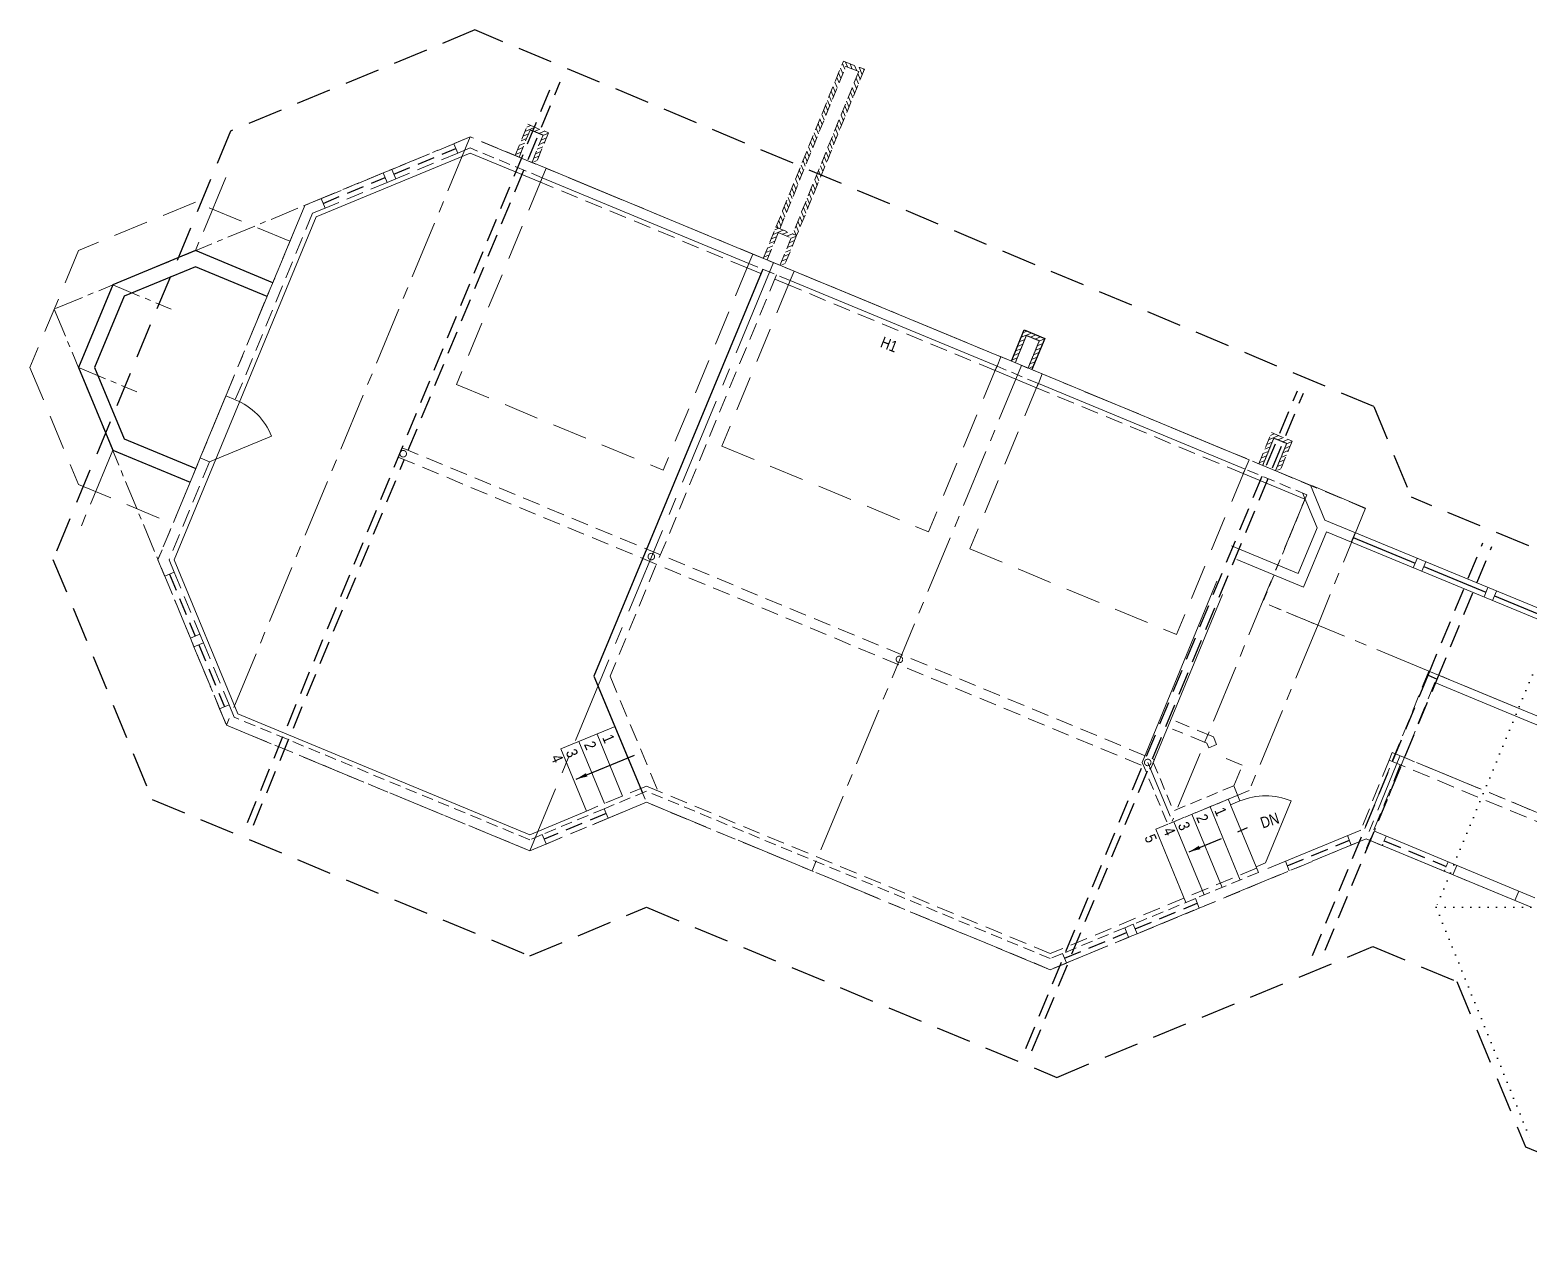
# Model space of a CAD drawing. Header units: inches. Extents: x 2775 to 14269, y 3393 to 7295.
# Drawn here: x 11877 to 12681, y 3707 to 4359 of the extents above; entities that cross this region are included whole.
import ezdxf

# ---------------------------------------------------------------- set-up
doc = ezdxf.new("R2010")
doc.units = ezdxf.units.IN
doc.header["$LTSCALE"] = 0.5
doc.header["$MEASUREMENT"] = 0
for name, pattern in [('ACAD_ISO07W100', [3, 0, -3]), ('CENTER', [2, 1.25, -0.25, 0.25, -0.25]), ('HIDDEN', [0.375, 0.25, -0.125])]:
    doc.linetypes.add(name, pattern=pattern)
for name, color, linetype in [('BEAMS', 7, 'CONTINUOUS'), ('LLWALLS', 5, 'CONTINUOUS'), ('ROOF_FRAMING_PLAN', 3, 'CONTINUOUS'), ('STAIRS', 7, 'CONTINUOUS')]:
    doc.layers.add(name, color=color, linetype=linetype)
for name, color, linetype, lineweight in [('DOORS', 7, 'CONTINUOUS', 9), ('FOUNDATION', 7, 'CONTINUOUS', 30), ('GRID', 1, 'CENTER', 20), ('INT WALLS', 7, 'HIDDEN', 9), ('LITE COVE', 7, 'HIDDEN', 30), ('MASONRY', 16, 'HIDDEN', 30), ('ROOF BEAMS', 3, 'HIDDEN', 30), ('ROOFLINE', 7, 'HIDDEN', 30), ('WALL FRAMING', 7, 'CONTINUOUS', 9), ('WALLS', 7, 'HIDDEN', 9), ('WINDOWS', 5, 'HIDDEN', 9)]:
    doc.layers.add(name, color=color, linetype=linetype, lineweight=lineweight)
doc.styles.add('ARCHENT', font='technical.ttf', dxfattribs={"height": 6})
doc.styles.add('ARCHENTLTD', font='technical.ttf', dxfattribs={"height": 6})
doc.dimstyles.new('ARCHENTLTD', dxfattribs={"dimtxt": 12, "dimasz": 6, "dimexe": 9, "dimexo": 3, "dimgap": 1, "dimtad": 0, "dimdec": 4, "dimzin": 1, "dimdsep": 46, "dimlunit": 4, "dimtxsty": 'ARCHENT', "dimcen": 6, "dimaunit": 1, "dimadec": 5, "dimazin": 0, "dimtfac": 1, "dimtdec": 4, "dimtofl": 0, "dimtmove": 0, "dimatfit": 3, "dimfxl": 1, "dimfrac": 2, "dimtolj": 1, "dimtzin": 0, "dimarcsym": 0})

msp = doc.modelspace()

# ---------------------------------------------------------------- hatches: boundary and pattern name
at = {"layer": 'MASONRY', "linetype": 'Continuous', "lineweight": 9, "ltscale": 150}
h = msp.add_hatch(dxfattribs=at)
h.set_pattern_fill('ANSI31', color=256, scale=15, angle=67.5, style=0)
h.paths.add_polyline_path([(12314.63138, 4339.48514), (12321.61932, 4336.82836), (12297.91094, 4278.5335), (12300.0488, 4277.63767), (12324.63429, 4338.08921), (12313.37467, 4342.37007), (12288.9673, 4282.28117), (12291.0426, 4281.41155)])
at = {"layer": 'MASONRY', "lineweight": 9, "ltscale": 75}
h = msp.add_hatch(dxfattribs=at)
h.set_pattern_fill('ANSI31', color=256, scale=15, angle=22.5, style=0)
h.set_pattern_definition([(202.555994, (5192.9697, 16149.9798), (-0.719224, 1.73157207), [])])
h.paths.add_polyline_path([(12139.85964, 4291.85437), (12137.43063, 4291.85319), (12144.22302, 4308.57548), (12155.32264, 4304.01271), (12148.45724, 4287.31161), (12146.73275, 4289.03442), (12152.38615, 4302.78714), (12145.45733, 4305.6354)])
at = {"layer": 'MASONRY', "linetype": 'Continuous', "lineweight": 9, "ltscale": 150}
h = msp.add_hatch(dxfattribs=at)
h.set_pattern_fill('ANSI31', color=256, scale=15, angle=67.5, style=0)
h.paths.add_polyline_path([(12291.0426, 4281.41155), (12288.9673, 4282.28117), (12277.25057, 4253.43556), (12279.33162, 4252.5801)])
h.paths.add_polyline_path([(12300.0488, 4277.63767), (12297.91094, 4278.5335), (12286.20641, 4249.75405), (12288.35019, 4248.87279)])
at = {"layer": 'MASONRY', "lineweight": 9, "ltscale": 75}
h = msp.add_hatch(dxfattribs=at)
h.set_pattern_fill('ANSI31', color=256, scale=15, angle=22.5, style=0)
h.set_pattern_definition([(202.555994, (5325.9972, 16094.8398), (-0.719224, 1.73157207), [])])
h.paths.add_polyline_path([(12272.88719, 4236.71446), (12270.45818, 4236.71327), (12277.25057, 4253.43556), (12288.35019, 4248.87279), (12281.48479, 4232.1717), (12279.7603, 4233.8945), (12285.4137, 4247.64722), (12278.48487, 4250.49548)])
h = msp.add_hatch(dxfattribs=at)
h.set_pattern_fill('ANSI31', color=256, scale=15, angle=22.5, style=0)
h.set_pattern_definition([(202.555994, (5459.0248, 16039.7), (-0.719224, 1.73157207), [])])
h.paths.add_polyline_path([(12405.91474, 4181.57454), (12403.48573, 4181.57335), (12410.27812, 4198.29565), (12421.37774, 4193.73287), (12414.51234, 4177.03178), (12412.78785, 4178.75458), (12418.44125, 4192.5073), (12411.51242, 4195.35557)])
h = msp.add_hatch(dxfattribs=at)
h.set_pattern_fill('ANSI31', color=256, scale=15, angle=22.5, style=0)
h.set_pattern_definition([(202.555994, (5591.6893, 15984.6607), (-0.719224, 1.73157207), [])])
h.paths.add_polyline_path([(12538.57926, 4126.53528), (12536.15025, 4126.53409), (12542.94264, 4143.25639), (12554.04226, 4138.69361), (12547.17686, 4121.99252), (12545.45237, 4123.71532), (12551.10577, 4137.46804), (12544.17695, 4140.31631)])

# ---------------------------------------------------------------- linework, layer by layer
at = {"layer": 'BEAMS', "color": 3, "linetype": 'Continuous', "lineweight": 30, "ltscale": 25}
msp.add_line((12626.90899, 4013.1561), (12631.76163, 4011.15251), dxfattribs=at)
at = {"layer": 'DOORS', "linetype": 'HIDDEN', "lineweight": 9, "ltscale": 150}
for p, q in [((12151.88918, 4279.90578), (12105.98442, 4169.03308)), ((12262.74349, 4233.95666), (12216.83874, 4123.08397)), ((12284.91673, 4224.76586), (12248.19292, 4136.0677)), ((12395.73555, 4178.83145), (12359.01175, 4090.1333)), ((12105.98442, 4169.03308), (12216.85711, 4123.12833)), ((12417.90879, 4169.64065), (12381.18499, 4080.94249)), ((12248.19292, 4136.0677), (12359.01175, 4090.1333)), ((12528.7631, 4123.69153), (12492.0393, 4034.99338)), ((12381.18499, 4080.94249), (12492.0393, 4034.99338))]:
    msp.add_line(p, q, dxfattribs=at)
at = {"layer": 'DOORS', "linetype": 'Continuous', "ltscale": 150}
for p, q in [((12151.88918, 4279.90578), (12262.74349, 4233.95666)), ((12284.91673, 4224.76586), (12395.77104, 4178.81674)), ((12417.94427, 4169.62594), (12528.79859, 4123.67682))]:
    msp.add_line(p, q, dxfattribs=at)
at = {"layer": 'DOORS', "lineweight": 9, "ltscale": 50}
msp.add_line((11968.48908, 4129.75416), (11982.26026, 4163.01607), dxfattribs=at)
at = {"layer": 'DOORS', "ltscale": 50}
msp.add_line((11973.59321, 4127.64116), (12006.85063, 4141.42318), dxfattribs=at)
at = {"layer": 'DOORS', "ltscale": 25}
msp.add_line((12553.5737, 3945.77878), (12539.7699, 3912.53039), dxfattribs=at)
at = {"layer": 'DOORS', "lineweight": 9, "ltscale": 50}
msp.add_arc((11973.59321, 4127.64116), 36, 22.50933614, 67.50933614, dxfattribs=at)
at = {"layer": 'DOORS', "lineweight": 9, "ltscale": 75}
msp.add_arc((12539.7699, 3912.53039), 36, 67.45314029, 112.45314029, dxfattribs=at)
at = {"layer": 'FOUNDATION', "lineweight": 20, "ltscale": 1.5}
msp.add_line((12314.63138, 4339.48514), (12321.61932, 4336.82836), dxfattribs=at)
at = {"layer": 'FOUNDATION', "linetype": 'Continuous', "lineweight": 9, "ltscale": 75}
for p, q in [((12113.34623, 4293.17557), (12030.74606, 4258.98686)), ((12150.9319, 4277.59631), (12113.34623, 4293.17557)), ((12030.74606, 4258.98686), (11954.53826, 4075.14485)), ((11954.53826, 4075.14485), (11988.7243, 3992.55537)), ((12145.20192, 3927.69539), (11988.7243, 3992.55537))]:
    msp.add_line(p, q, dxfattribs=at)
at = {"layer": 'FOUNDATION', "lineweight": 20, "ltscale": 50}
for p, q in [((12264.84949, 4239.03748), (12153.99518, 4284.9866)), ((12397.87704, 4183.89757), (12287.02273, 4229.84668)), ((12530.90459, 4128.75765), (12420.05028, 4174.70676))]:
    msp.add_line(p, q, dxfattribs=at)
at = {"layer": 'FOUNDATION', "lineweight": 9, "ltscale": 75}
msp.add_line((12151.88918, 4279.90578), (12150.9319, 4277.59631), dxfattribs=at)
at = {"layer": 'FOUNDATION', "linetype": 'HIDDEN', "lineweight": 9, "ltscale": 75}
for p, q in [((12261.78622, 4231.6472), (12150.9319, 4277.59631)), ((12277.52464, 4227.82814), (12188.34395, 4012.6757)), ((12394.81377, 4176.50728), (12283.95945, 4222.45639)), ((12527.84132, 4121.36736), (12416.987, 4167.31647)), ((12188.34395, 4012.6757), (12214.82532, 3949.0453)), ((12207.75358, 3953.72782), (12175.64786, 3940.36623)), ((12424.33622, 3863.95432), (12207.75358, 3953.72782)), ((12534.9654, 3909.74674), (12424.33622, 3863.95432))]:
    msp.add_line(p, q, dxfattribs=at)
at = {"layer": 'FOUNDATION', "ltscale": 25}
for p, q in [((11965.96374, 4240.85418), (11921.61752, 4222.48538)), ((12007.44668, 4223.67139), (11965.96374, 4240.85418)), ((11965.96374, 4232.19505), (11927.74046, 4216.36244)), ((12004.38322, 4216.28118), (11965.96374, 4232.19505)), ((11921.61752, 4222.48538), (11903.24872, 4178.13916)), ((11927.74046, 4216.36244), (11911.90786, 4178.13916)), ((11903.24872, 4178.13916), (11921.61752, 4133.79294)), ((11911.90786, 4178.13916), (11927.74046, 4139.91588)), ((11927.74046, 4139.91588), (11966.13512, 4124.01229)), ((11921.61752, 4133.79294), (11963.07166, 4116.62208))]:
    msp.add_line(p, q, dxfattribs=at)
at = {"layer": 'FOUNDATION', "ltscale": 50}
msp.add_line((12270.13435, 4230.89142), (12179.68139, 4012.66956), dxfattribs=at)
at = {"layer": 'FOUNDATION', "lineweight": 20, "ltscale": 75}
for p, q in [((12262.74349, 4233.95666), (12261.78622, 4231.6472)), ((12261.78622, 4231.6472), (12269.17769, 4228.58343)), ((12283.95945, 4222.45639), (12276.56798, 4225.52016)), ((12284.91673, 4224.76586), (12283.95945, 4222.45639)), ((12395.77104, 4178.81674), (12394.81377, 4176.50728)), ((12394.81377, 4176.50728), (12416.987, 4167.31647)), ((12417.94427, 4169.62594), (12416.987, 4167.31647)), ((12528.79859, 4123.67682), (12527.84132, 4121.36736)), ((12527.84132, 4121.36736), (12560.87985, 4107.66817)), ((12175.64786, 3940.36623), (12145.20192, 3927.69539))]:
    msp.add_line(p, q, dxfattribs=at)
at = {"layer": 'FOUNDATION', "ltscale": 75}
msp.add_line((12179.68139, 4012.66956), (12205.64725, 3950.14335), dxfattribs=at)
at = {"layer": 'GRID', "ltscale": 25}
for p, q in [((12113.34886, 4301.83572), (11890.26802, 4209.49904)), ((11921.62813, 4222.48031), (11952.99046, 4209.48158)), ((11890.26802, 4209.49904), (11982.60358, 3986.42704)), ((11903.24963, 4178.13811), (11934.61082, 4165.13985))]:
    msp.add_line(p, q, dxfattribs=at)
at = {"layer": 'GRID', "linetype": 'CENTER', "lineweight": 20, "ltscale": 50}
for p, q in [((12113.34731, 4301.83636), (11982.61151, 3986.43032)), ((11982.21774, 4279.99372), (11965.98991, 4240.84334)), ((12024.67592, 4265.13259), (11945.90342, 4075.09037)), ((12275.93568, 4234.44104), (12273.82968, 4229.36022)), ((11921.62771, 4222.47931), (11903.24872, 4178.13916)), ((12408.96409, 4179.30321), (12296.60793, 3908.23889)), ((11921.61752, 4133.79294), (11903.23788, 4089.45122)), ((12567.90753, 4040.43631), (12530.98852, 3951.36752))]:
    msp.add_line(p, q, dxfattribs=at)
at = {"layer": 'GRID', "ltscale": 50}
for p, q in [((12564.1625, 4114.97346), (12113.34731, 4301.83636)), ((12298.1074, 4225.2533), (12287.02079, 4229.8487)), ((12309.19402, 4220.6579), (12298.1074, 4225.2533)), ((12593.28666, 4102.71929), (12564.1625, 4114.97346)), ((12674.48142, 3995.88837), (12538.08136, 4052.34508)), ((12145.20074, 3919.03709), (11982.6003, 3986.43497)), ((12476.62773, 3966.47004), (12489.94988, 3934.37238)), ((12611.76372, 3969.88432), (12593.71493, 3925.40472)), ((12700.5358, 3933.3278), (12611.8351, 3970.05674)), ((12530.98852, 3951.36752), (12489.94988, 3934.37238)), ((12207.7602, 3945.06628), (12145.1975, 3919.02926)), ((12424.33453, 3855.29622), (12207.7602, 3945.06628)), ((12593.71173, 3925.40605), (12424.33453, 3855.29622)), ((12682.10673, 3888.81889), (12593.71493, 3925.40472))]:
    msp.add_line(p, q, dxfattribs=at)
at = {"layer": 'GRID', "ltscale": 75}
for p, q in [((12273.83054, 4229.3623), (12145.20074, 3919.03709)), ((12181.82283, 4007.38954), (12207.7602, 3945.06628))]:
    msp.add_line(p, q, dxfattribs=at)
at = {"layer": 'GRID', "linetype": 'CENTER', "lineweight": 9, "ltscale": 50}
for p, q in [((12561.82606, 4109.98694), (12489.7162, 3934.93539)), ((12593.28666, 4102.71929), (12567.90213, 4040.43853))]:
    msp.add_line(p, q, dxfattribs=at)
at = {"layer": 'INT WALLS', "color": 0, "ltscale": 50}
msp.add_line((12565.49585, 4040.99912), (12543.3547, 4050.16346), dxfattribs=at)
at = {"layer": 'INT WALLS', "linetype": 'Continuous', "ltscale": 75}
for p, q in [((12680.03887, 3993.58733), (12627.2749, 4015.42682)), ((12727.60275, 3973.90021), (12680.03887, 3993.58733))]:
    msp.add_line(p, q, dxfattribs=at)
at = {"layer": 'INT WALLS', "linetype": 'Continuous', "ltscale": 50}
for p, q in [((12678.31755, 3989.42862), (12630.47539, 4009.23075)), ((12725.84135, 3969.75827), (12678.31755, 3989.42862))]:
    msp.add_line(p, q, dxfattribs=at)
at = {"layer": 'INT WALLS', "ltscale": 75}
for p, q in [((12511.79668, 3980.22025), (12491.65784, 3988.51609)), ((12508.3525, 3976.77217), (12489.94387, 3984.35529)), ((12607.67605, 3971.77872), (12605.9834, 3967.60732)), ((12607.67605, 3971.77872), (12700.56527, 3933.3154)), ((12527.27653, 3964.96619), (12516.1911, 3969.56111)), ((12522.68162, 3953.88076), (12527.27653, 3964.96619)), ((12605.98401, 3967.60882), (12698.84368, 3929.15774)), ((12543.11515, 3904.43554), (12587.87714, 3922.98612))]:
    msp.add_line(p, q, dxfattribs=at)
at = {"layer": 'INT WALLS', "linetype": 'Continuous', "ltscale": 25}
for p, q in [((12511.79668, 3980.22025), (12513.51536, 3976.06137)), ((12508.3525, 3976.77217), (12509.35747, 3974.34032))]:
    msp.add_line(p, q, dxfattribs=at)
at = {"layer": 'INT WALLS', "ltscale": 50}
msp.add_line((12513.51535, 3976.06138), (12509.35747, 3974.34032), dxfattribs=at)
at = {"layer": 'LITE COVE', "linetype": 'ACAD_ISO07W100', "lineweight": 30, "ltscale": 3}
for p, q in [((12682.86113, 4013.49412), (12631.23429, 3888.8055)), ((12631.23429, 3888.8055), (12682.14099, 3763.38579))]:
    msp.add_line(p, q, dxfattribs=at)
at = {"layer": 'LITE COVE', "color": 7, "linetype": 'ACAD_ISO07W100', "lineweight": 30, "ltscale": 3}
msp.add_line((12783.26994, 3888.84823), (12631.23429, 3888.8055), dxfattribs=at)
at = {"layer": 'LLWALLS', "linetype": 'Continuous', "ltscale": 0.75, "const_width": 0.5}
for points in [[(12075.63979, 4131.94529, 1), (12079.13979, 4131.94529, 1)], [(12208.6678, 4076.81215, 1), (12212.1678, 4076.81215, 1)], [(12341.69441, 4021.67701, 1), (12345.19441, 4021.67701, 1)], [(12474.83235, 3966.42716, 1), (12478.33235, 3966.42716, 1)]]:
    msp.add_lwpolyline(points, format="xyb", close=True, dxfattribs=at)
at = {"layer": 'MASONRY', "linetype": 'Continuous', "lineweight": 30, "ltscale": 1.5}
for p, q in [((12403.48573, 4181.57335), (12410.27822, 4198.2959)), ((12410.27812, 4198.29565), (12421.37774, 4193.73287)), ((12421.37774, 4193.73287), (12414.51234, 4177.03178))]:
    msp.add_line(p, q, dxfattribs=at)
at = {"layer": 'ROOF BEAMS', "color": 3, "ltscale": 100}
for p, q in [((11993.82721, 3934.14468), (12158.37213, 4332.66765)), ((12080.05504, 4133.81493), (12161.60023, 4331.31498)), ((12475.90613, 3969.75856), (12556.81153, 4165.70907)), ((12479.13945, 3968.41854), (12560.03962, 4164.3564)), ((11997.06051, 3932.8046), (12077.95604, 4128.73121)), ((12626.90899, 4013.1561), (12656.21466, 4084.13358)), ((12631.76163, 4011.15251), (12661.06711, 4082.12954)), ((12564.9058, 3862.98621), (12626.90899, 4013.1561)), ((12571.75588, 3865.82035), (12631.76163, 4011.15251)), ((12411.22361, 3813.0994), (12473.8051, 3964.66993)), ((12414.45686, 3811.75921), (12477.0384, 3963.32987))]:
    msp.add_line(p, q, dxfattribs=at)
at = {"layer": 'ROOF BEAMS', "lineweight": 20, "ltscale": 75}
for p, q in [((12076.82175, 4135.15503), (12480.22029, 3967.9706)), ((12074.72274, 4130.07127), (12478.11246, 3962.88472)), ((12480.21599, 3967.96015), (12478.11019, 3962.87925))]:
    msp.add_line(p, q, dxfattribs=at)
at = {"layer": 'ROOFLINE', "linetype": 'HIDDEN', "ltscale": 150}
for p, q in [((12115.86362, 4359.15401), (11984.83631, 4304.92102)), ((12597.74085, 4157.23237), (12115.86362, 4359.15401)), ((11984.83631, 4304.92102), (11889.5944, 4075.16153)), ((12597.74085, 4157.23237), (12617.95532, 4108.58992)), ((12758.84439, 4050.40339), (12617.95532, 4108.58992)), ((11889.5944, 4075.16153), (11942.79475, 3946.63568)), ((11942.79475, 3946.63568), (12145.23901, 3862.73072)), ((12145.23901, 3862.73072), (12207.7975, 3888.7595)), ((12207.7975, 3888.7595), (12427.75877, 3797.58556)), ((12427.75877, 3797.58556), (12597.19014, 3867.68579)), ((12597.19014, 3867.68579), (12642.32195, 3849.00208)), ((12642.32195, 3849.00208), (12679.09664, 3760.31677)), ((12679.09664, 3760.31677), (12807.53166, 3707.15683))]:
    msp.add_line(p, q, dxfattribs=at)
at = {"layer": 'ROOFLINE', "lineweight": 20, "ltscale": 150}
for p, q in [((11965.96374, 4266.8316), (11903.24872, 4240.85418)), ((12016.63108, 4245.8445), (11965.96374, 4266.8316)), ((11903.24872, 4240.85418), (11877.27131, 4178.13916)), ((11877.27131, 4178.13916), (11903.24872, 4115.42414)), ((11903.24872, 4115.42414), (11953.88726, 4094.44897))]:
    msp.add_line(p, q, dxfattribs=at)
at = {"layer": 'STAIRS', "color": 7, "linetype": 'Continuous', "lineweight": 9, "ltscale": 50}
for p, q in [((12191.00648, 3985.62859), (12161.88955, 3973.65871)), ((12487.3536, 3933.30178), (12480.86424, 3930.62583))]:
    msp.add_line(p, q, dxfattribs=at)
at = {"layer": 'STAIRS', "color": 7, "linetype": 'Continuous', "lineweight": 9, "ltscale": 25}
for p, q in [((12181.29759, 3981.67919), (12195.03592, 3948.43505)), ((12161.88955, 3973.65871), (12175.64786, 3940.36623)), ((12171.59357, 3977.66895), (12185.34189, 3944.40064)), ((12500.27228, 3938.64632), (12516.4999, 3899.37857)), ((12509.9763, 3942.65656), (12526.20162, 3903.39438)), ((12480.86424, 3930.62583), (12497.09646, 3891.34696)), ((12490.57095, 3934.62958), (12506.79818, 3895.36277))]:
    msp.add_line(p, q, dxfattribs=at)
at = {"layer": 'STAIRS', "color": 7, "lineweight": 20, "ltscale": 75}
msp.add_line((12520.94286, 3943.6876), (12534.71273, 3910.42564), dxfattribs=at)
at = {"layer": 'WALL FRAMING', "linetype": 'HIDDEN', "lineweight": 20, "ltscale": 25}
for p, q in [((12604.42885, 3926.89116), (12602.32755, 3921.81168)), ((12637.69227, 3913.1236), (12635.59096, 3908.04412))]:
    msp.add_line(p, q, dxfattribs=at)
at = {"layer": 'WALLS', "ltscale": 50}
for p, q in [((12277.25057, 4253.43556), (12313.37467, 4342.37007)), ((12313.37467, 4342.37007), (12324.63429, 4338.08921)), ((12279.33162, 4252.5801), (12314.63138, 4339.48514)), ((12321.61932, 4336.82836), (12286.20641, 4249.75405)), ((12324.63429, 4338.08921), (12288.35019, 4248.87279)), ((12137.43063, 4291.85319), (12144.22312, 4308.57574)), ((12144.22302, 4308.57548), (12155.32264, 4304.01271)), ((12139.51477, 4291.00533), (12145.45733, 4305.6354)), ((12152.38615, 4302.78714), (12146.36327, 4288.13559)), ((12155.32264, 4304.01271), (12148.45724, 4287.31161)), ((12270.45818, 4236.71327), (12277.25067, 4253.43582)), ((12277.25057, 4253.43556), (12288.35019, 4248.87279)), ((12272.54232, 4235.86541), (12278.48487, 4250.49548)), ((12278.48487, 4250.49548), (12285.4137, 4247.64722)), ((12285.35885, 4247.67005), (12279.39082, 4232.99567)), ((12288.35019, 4248.87279), (12281.48479, 4232.1717)), ((12264.84949, 4239.03748), (12287.02273, 4229.84668)), ((12397.87704, 4183.89757), (12420.05028, 4174.70676)), ((12536.15025, 4126.53409), (12542.94275, 4143.25664)), ((12542.94264, 4143.25639), (12554.04226, 4138.69361)), ((12554.04226, 4138.69361), (12547.17686, 4121.99252))]:
    msp.add_line(p, q, dxfattribs=at)
at = {"layer": 'WALLS', "color": 4, "ltscale": 75}
for p, q in [((12113.34842, 4301.83468), (12104.55982, 4298.19702)), ((12153.99518, 4284.9866), (12113.34842, 4301.83468)), ((12104.55977, 4298.19714), (12106.66321, 4293.11526)), ((12113.34692, 4295.88154), (12106.66326, 4293.11514)), ((12071.29654, 4284.42915), (12066.67664, 4282.51694)), ((12071.29654, 4284.42916), (12073.39998, 4279.34727)), ((12153.99518, 4284.9866), (12151.88918, 4279.90578)), ((12066.67664, 4282.51694), (12068.78009, 4277.43505)), ((12073.39998, 4279.34727), (12068.78008, 4277.43506)), ((12033.41336, 4268.74907), (12024.62476, 4265.11142)), ((12033.41341, 4268.74895), (12035.51685, 4263.66707)), ((12024.62476, 4265.11142), (11982.29699, 4163.00084)), ((12028.83315, 4260.90079), (11987.37876, 4160.89712)), ((12035.5168, 4263.66719), (12028.83315, 4260.90079)), ((12264.84949, 4239.03748), (12262.74349, 4233.95666)), ((12287.02273, 4229.84668), (12284.91673, 4224.76586)), ((12397.87704, 4183.89757), (12395.77104, 4178.81674)), ((12420.05028, 4174.70676), (12417.94427, 4169.62594)), ((11968.51144, 4129.74489), (11945.87908, 4075.14708)), ((11973.59321, 4127.64116), (11951.83227, 4075.14555)), ((12530.90459, 4128.75765), (12528.79859, 4123.67682)), ((12593.25075, 4102.63266), (12530.90476, 4128.75758)), ((12585.70775, 4084.52456), (12587.81074, 4089.60541)), ((11945.87908, 4075.14708), (11949.5165, 4066.3595)), ((11951.83227, 4075.14555), (11954.59835, 4068.46302)), ((12618.98174, 4070.78256), (12621.08473, 4075.86341)), ((11949.5165, 4066.3595), (11954.59835, 4068.46302)), ((12623.61532, 4068.90342), (12625.71831, 4073.98427)), ((12656.88931, 4055.16142), (12658.9923, 4060.24227)), ((12661.51112, 4053.25382), (12663.61411, 4058.33467)), ((11963.28497, 4033.09647), (11968.36682, 4035.19999)), ((11968.36682, 4035.19999), (11970.27911, 4030.58012)), ((11963.28497, 4033.09647), (11965.19726, 4028.4766)), ((11965.19726, 4028.4766), (11970.27911, 4030.58012)), ((12627.2749, 4015.42682), (12593.05026, 3931.08333)), ((12630.47539, 4009.23075), (12598.15481, 3929.51887)), ((11978.96573, 3995.21357), (11984.04758, 3997.31709)), ((11978.96573, 3995.21357), (11982.60315, 3986.426)), ((11984.04758, 3997.31709), (11986.81041, 3990.64242)), ((11982.60315, 3986.426), (12145.20031, 3919.03605)), ((12605.9834, 3967.60732), (12590.78125, 3930.14303)), ((12611.98973, 3965.12231), (12593.87035, 3920.46874)), ((12187.25985, 3936.52178), (12185.15281, 3941.60218)), ((12187.25487, 3936.53374), (12207.75977, 3945.06524)), ((12207.75977, 3945.06524), (12424.3341, 3855.29518)), ((12520.9487, 3943.70536), (12526.0205, 3945.80131)), ((12145.20031, 3919.03605), (12154.0171, 3922.70446)), ((12154.00637, 3922.73027), (12151.89933, 3927.81066)), ((12543.1113, 3904.43444), (12593.71375, 3925.40472)), ((12585.74716, 3922.14768), (12583.64332, 3927.23033)), ((12534.68337, 3910.42836), (12539.7699, 3912.53039)), ((12534.68337, 3910.42836), (12535.92121, 3907.43667)), ((12552.48413, 3908.37921), (12550.38029, 3913.46186)), ((12640.21958, 3906.1557), (12642.32257, 3911.23655)), ((12504.22279, 3888.34818), (12538.03158, 3902.33617)), ((12504.21774, 3888.36025), (12502.11389, 3893.4429)), ((12673.48287, 3892.38785), (12675.58586, 3897.4687)), ((12466.33484, 3872.67949), (12464.23099, 3877.76214)), ((12466.33731, 3872.67351), (12470.95749, 3874.58506)), ((12470.95471, 3874.59178), (12468.85086, 3879.67443)), ((12424.3341, 3855.29518), (12433.07206, 3858.91041)), ((12433.07181, 3858.91102), (12430.96796, 3863.99367))]:
    msp.add_line(p, q, dxfattribs=at)
at = {"layer": 'WALLS', "color": 4, "ltscale": 1.5}
for p, q in [((12145.45733, 4305.6354), (12152.38615, 4302.78714)), ((12405.56987, 4180.72549), (12411.51242, 4195.35557)), ((12411.51242, 4195.35557), (12418.44125, 4192.5073)), ((12418.44125, 4192.5073), (12412.41837, 4177.85575)), ((12538.23439, 4125.68623), (12544.17695, 4140.31631)), ((12544.17695, 4140.31631), (12551.10577, 4137.46804)), ((12551.10577, 4137.46804), (12545.08289, 4122.8165))]:
    msp.add_line(p, q, dxfattribs=at)
at = {"layer": 'WALLS', "color": 4, "lineweight": 20, "ltscale": 75}
for p, q in [((12104.55982, 4298.19702), (12071.29654, 4284.42915)), ((12106.66326, 4293.11514), (12073.39998, 4279.34727)), ((12066.67664, 4282.51694), (12033.41336, 4268.74907)), ((12068.78008, 4277.43506), (12035.5168, 4263.66719)), ((11954.59835, 4068.46302), (11968.36682, 4035.19999)), ((11949.5165, 4066.3595), (11963.28497, 4033.09647)), ((11965.19726, 4028.4766), (11978.96573, 3995.21357)), ((11970.27911, 4030.58012), (11984.04758, 3997.31709)), ((12154.0171, 3922.70446), (12187.25487, 3936.53374)), ((12470.95749, 3874.58506), (12504.22279, 3888.34818)), ((12433.07206, 3858.91041), (12466.33731, 3872.67351))]:
    msp.add_line(p, q, dxfattribs=at)
at = {"layer": 'WALLS', "color": 4, "ltscale": 50}
for p, q in [((12151.88918, 4279.90578), (12113.33503, 4295.88647)), ((12284.91673, 4224.76586), (12262.74349, 4233.95666)), ((12417.94427, 4169.62594), (12395.77104, 4178.81674)), ((11982.26026, 4163.01607), (11987.37868, 4160.89693)), ((11968.48908, 4129.75416), (11973.59313, 4127.64097)), ((12561.82606, 4109.98694), (12528.79859, 4123.67682)), ((12561.82606, 4109.98694), (12538.67759, 4053.259)), ((12145.20385, 3924.98834), (11986.81041, 3990.64242)), ((12473.62057, 3966.38938), (12487.3536, 3933.30178)), ((12479.5722, 3966.3973), (12490.32593, 3940.48786)), ((12207.75551, 3951.02076), (12185.14859, 3941.61233)), ((12424.33556, 3861.24834), (12207.75551, 3951.02076)), ((12519.70085, 3946.69302), (12487.3536, 3933.30178)), ((12522.68162, 3953.88076), (12490.32593, 3940.48786)), ((12151.91204, 3927.78012), (12145.20385, 3924.98834)), ((12535.92121, 3907.43667), (12502.11389, 3893.4429)), ((12468.85086, 3879.67443), (12464.23099, 3877.76214)), ((12430.96796, 3863.99367), (12424.33556, 3861.24834))]:
    msp.add_line(p, q, dxfattribs=at)
at = {"layer": 'WALLS', "color": 4, "linetype": 'Continuous', "ltscale": 50}
for p, q in [((12567.34653, 4092.17859), (12559.60029, 4110.90874)), ((12788.94198, 4006.58947), (12571.5696, 4096.36325)), ((12788.98107, 4000.61528), (12572.42262, 4090.06036)), ((12513.67867, 4063.63364), (12473.62057, 3966.38938)), ((12516.66925, 4056.45336), (12479.5722, 3966.3973))]:
    msp.add_line(p, q, dxfattribs=at)
at = {"layer": 'WALLS', "color": 4, "linetype": 'Continuous', "ltscale": 75}
for p, q in [((12571.5696, 4096.36325), (12563.8157, 4115.11643)), ((12557.20238, 4067.71252), (12521.5187, 4082.50805)), ((12560.11322, 4060.36771), (12524.42954, 4075.16325)), ((12541.00568, 3909.51542), (12590.78125, 3930.14303)), ((12593.71373, 3925.40472), (12682.10317, 3888.81319)), ((12598.15481, 3929.51887), (12684.20692, 3893.89494))]:
    msp.add_line(p, q, dxfattribs=at)
at = {"layer": 'WALLS', "color": 4, "linetype": 'Continuous', "lineweight": 9, "ltscale": 40}
for p, q in [((12567.34653, 4092.17859), (12557.20238, 4067.71252)), ((12572.42262, 4090.06036), (12560.11344, 4060.36763))]:
    msp.add_line(p, q, dxfattribs=at)
at = {"layer": 'WALLS', "color": 4, "ltscale": 25}
msp.add_line((12519.70082, 3946.69309), (12520.93709, 3943.70155), dxfattribs=at)
at = {"layer": 'WALLS', "color": 4, "linetype": 'Continuous', "ltscale": 25}
msp.add_line((12522.68162, 3953.88076), (12526.0205, 3945.80131), dxfattribs=at)
at = {"layer": 'WALLS', "color": 4, "lineweight": 20, "ltscale": 50}
for p, q in [((12185.14859, 3941.61233), (12151.91204, 3927.78012)), ((12502.11389, 3893.4429), (12468.85086, 3879.67443)), ((12464.23099, 3877.76214), (12430.96796, 3863.99367))]:
    msp.add_line(p, q, dxfattribs=at)
at = {"layer": 'WINDOWS', "lineweight": 25, "ltscale": 75}
for p, q in [((12072.34826, 4281.88822), (12105.61149, 4295.6562)), ((12034.46513, 4266.20801), (12067.72837, 4279.976)), ((11952.05742, 4067.41126), (11965.8259, 4034.14823)), ((11967.73818, 4029.52836), (11981.50666, 3996.26533)), ((12186.20633, 3939.06198), (12152.95285, 3925.27047)), ((12551.43221, 3910.92053), (12584.69524, 3924.689)), ((12603.38789, 3924.37618), (12636.65118, 3910.60833)), ((12469.90278, 3877.1331), (12503.16581, 3890.90158)), ((12432.01989, 3861.45234), (12465.28292, 3875.22082))]:
    msp.add_line(p, q, dxfattribs=at)
at = {"layer": 'WINDOWS', "linetype": 'Continuous', "lineweight": 25, "ltscale": 75}
for p, q in [((12586.78244, 4087.12103), (12620.04573, 4073.35317)), ((12624.69002, 4071.49989), (12657.9533, 4057.73204)), ((12662.5732, 4055.81984), (12695.83649, 4042.05198))]:
    msp.add_line(p, q, dxfattribs=at)

# ---------------------------------------------------------------- texts
at = {"layer": 'ROOF_FRAMING_PLAN', "color": 3, "linetype": 'Continuous', "lineweight": 5, "insert": (12329.26119, 4178.90002), "char_height": 6, "attachment_point": 5, "rotation": 338.53444444, "style": 'ARCHENTLTD'}
msp.add_mtext('    H1\\P    \\P\\P{\\H0.6667x;  }', dxfattribs=at)
at = {"layer": 'ROOF_FRAMING_PLAN', "color": 7, "lineweight": 20, "ltscale": 150, "char_height": 6, "width": 14.1875, "attachment_point": 1, "style": 'ARCHENTLTD'}
for s, insert, rotation in [('1', (12189.49631, 3982.13898), 293.60907748), ('3', (12169.90595, 3974.34325), 293.6090775), ('2', (12179.70113, 3978.48991), 293.6090775), ('4', (12161.93701, 3971.52351), 293.6090775)]:
    msp.add_mtext(s, dxfattribs=dict(at, insert=insert, rotation=rotation))
at = {"layer": 'ROOFLINE', "lineweight": 20, "ltscale": 150, "char_height": 6, "width": 14.1875, "attachment_point": 1, "style": 'ARCHENTLTD'}
for s, insert, rotation in [('2', (12507.90606, 3939.40206), 293.6090775), ('1', (12517.70124, 3943.05113), 293.60907748), ('DN', (12536.31951, 3936.62278), 18.4194825), ('4', (12490.14194, 3932.43566), 293.6090775), ('3', (12498.11089, 3935.2554), 293.6090775), ('5', (12480.20202, 3928.63238), 293.6090775)]:
    msp.add_mtext(s, dxfattribs=dict(at, insert=insert, rotation=rotation))

# ---------------------------------------------------------------- leaders
at = {"layer": 'ROOF_FRAMING_PLAN', "color": 7, "lineweight": 20, "ltscale": 150}
msp.add_leader([(12170.19106, 3957.50274), (12201.45813, 3970.4235)], dimstyle='ARCHENTLTD', override={"dimgap": 1, "dimtad": 0}, dxfattribs=at)
at = {"layer": 'ROOFLINE', "lineweight": 20, "ltscale": 150}
msp.add_leader([(12498.88543, 3918.56717), (12530.15251, 3931.48793)], dimstyle='ARCHENTLTD', override={"dimgap": 1, "dimtad": 0}, dxfattribs=at)

doc.saveas('drawing.dxf')
